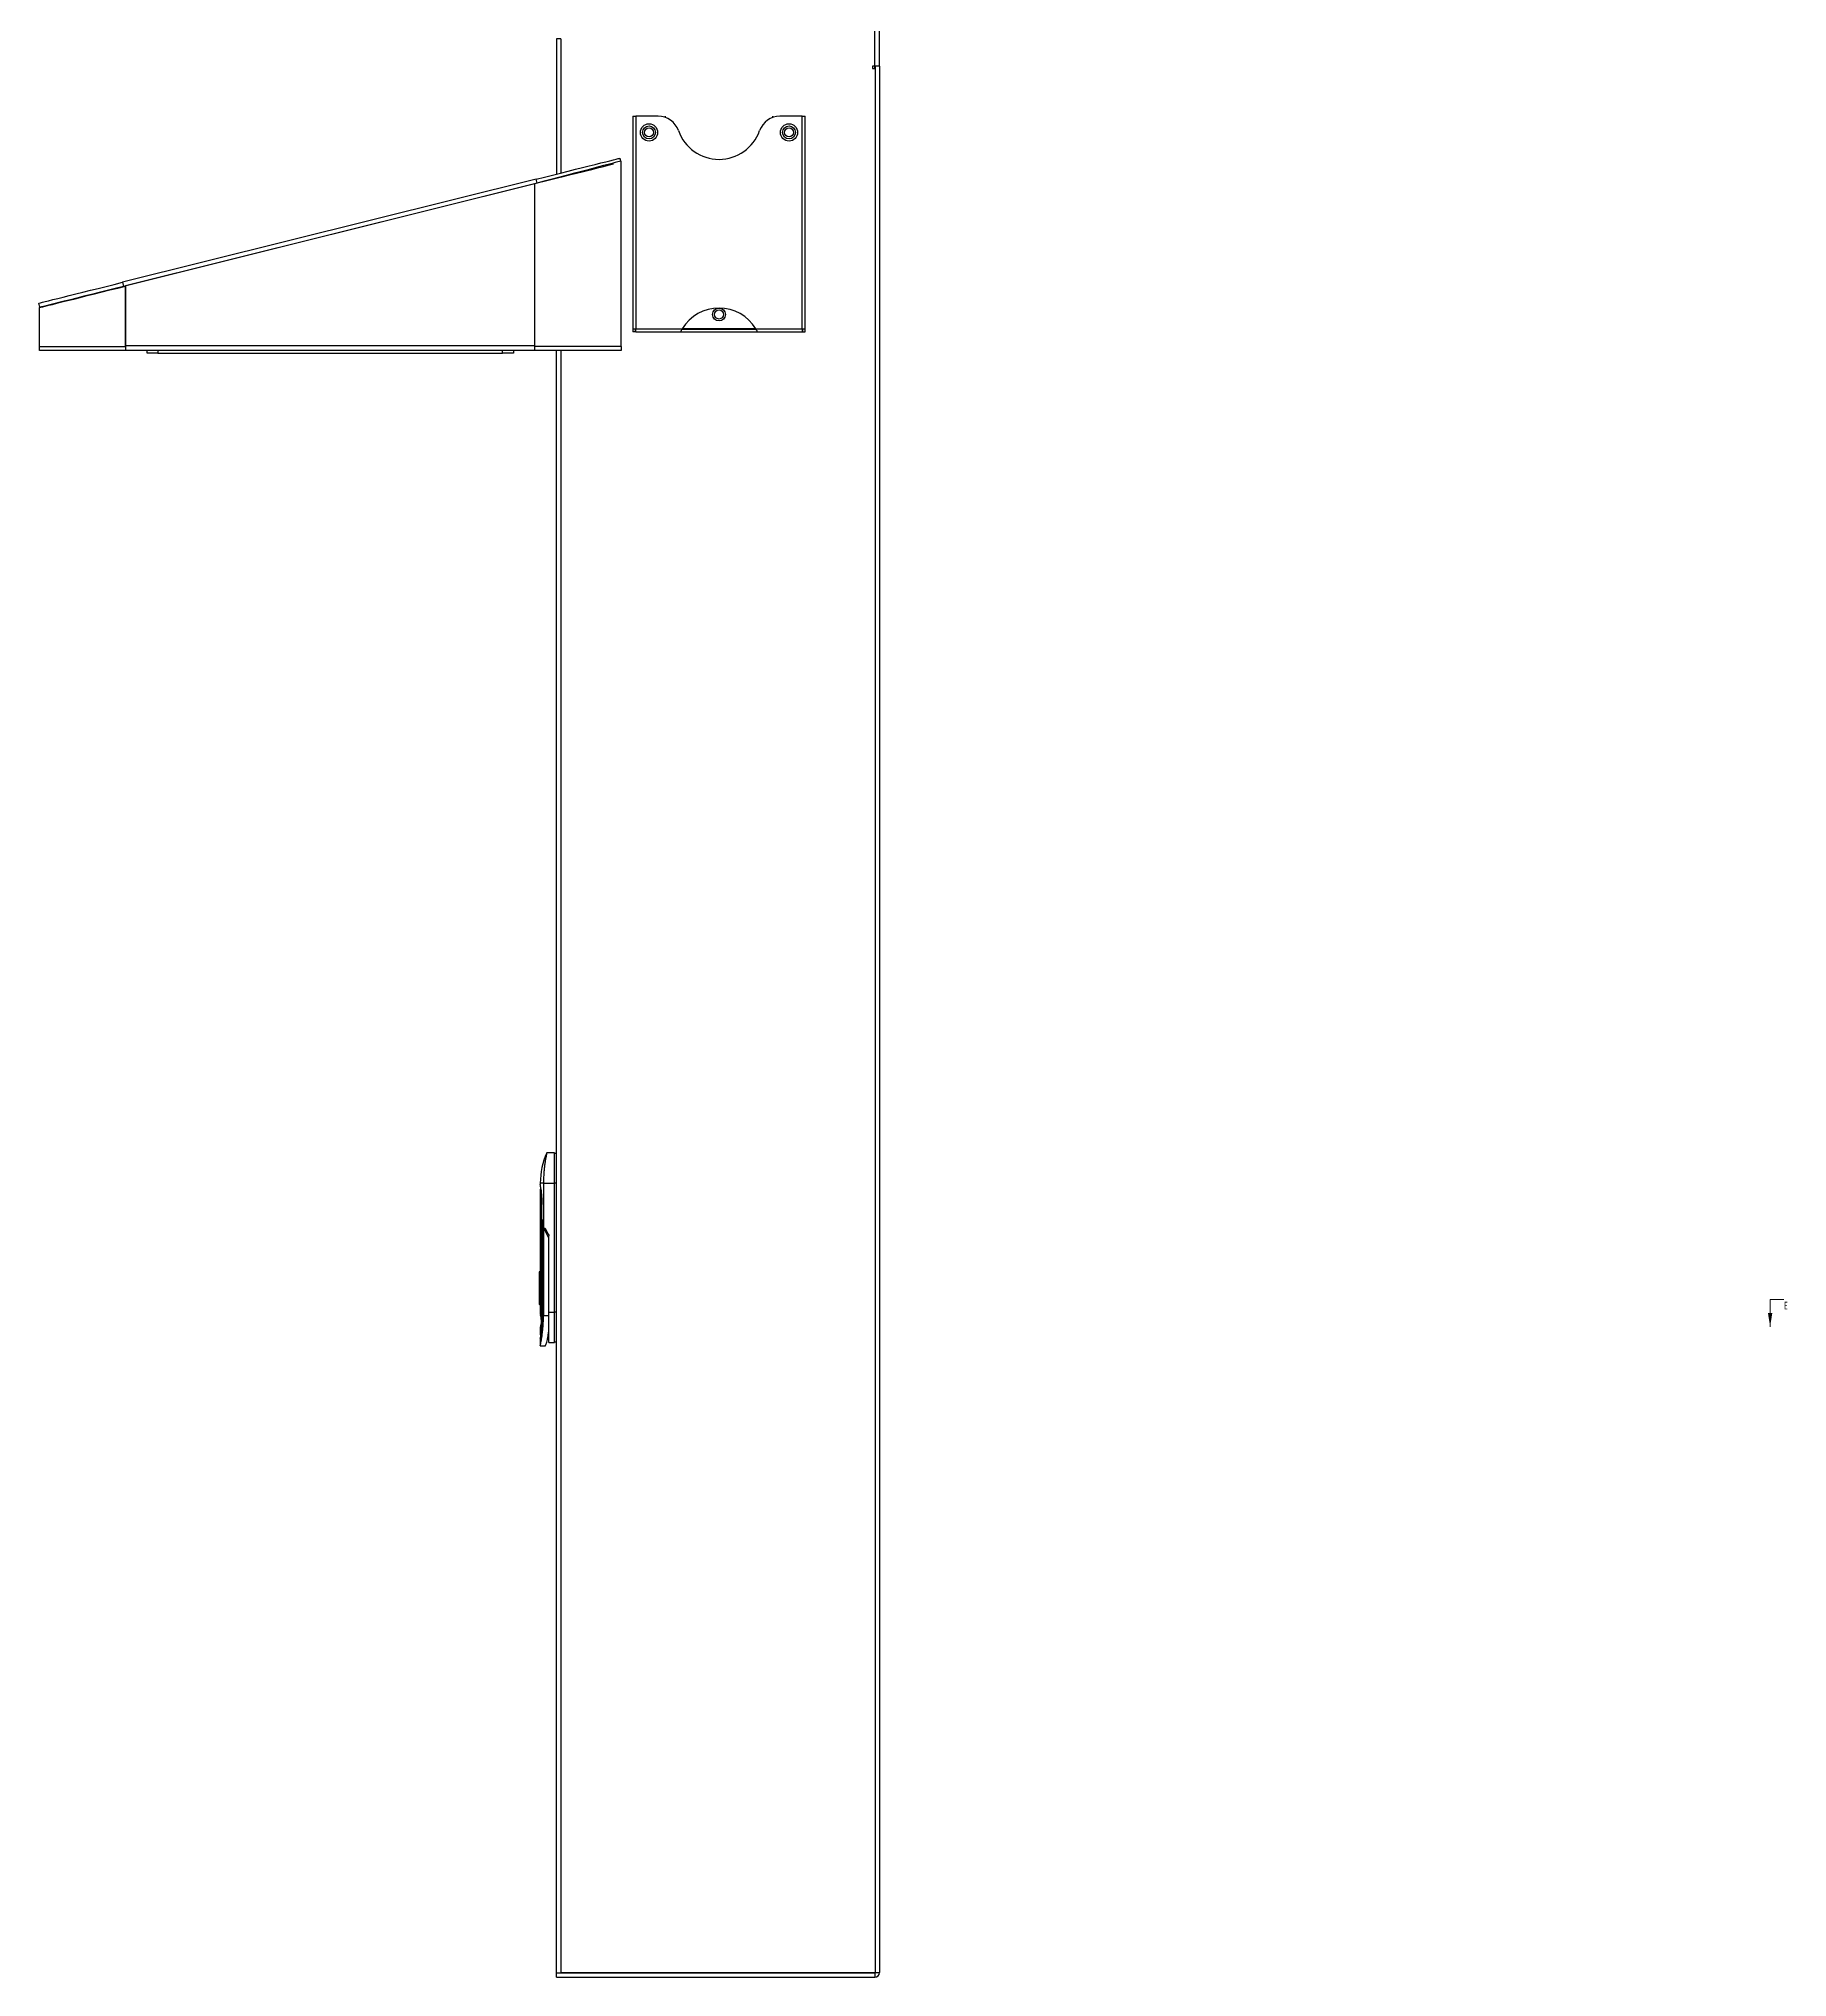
# Model space of a CAD drawing. Header units: millimetres. Extents: x -1281 to 3780, y -2005 to 2969.
# Drawn here: x -1281 to -469, y -543 to 357 of the extents above; entities that cross this region are included whole.
import ezdxf

# ---------------------------------------------------------------- set-up
doc = ezdxf.new("R2010")
doc.units = ezdxf.units.MM
doc.styles.add('SLDTEXTSTYLE0', font='TXT', dxfattribs={"width": 0.75})

msp = doc.modelspace()

# ---------------------------------------------------------------- linework, layer by layer
at = {"color": 7, "linetype": 'Continuous'}
for p, q in [((-892.5716, 343.922), (-892.5716, 793.922)), ((-890.3716, 343.922), (-890.3716, 793.7447)), ((-1040.3716, 356.6942), (-1040.3716, 293.9019)), ((-1038.3716, 356.6942), (-1040.3716, 356.6942)), ((-1038.3716, 356.6942), (-1038.3716, 294.4005)), ((-892.5716, 343.922), (-893.5716, 343.922)), ((-893.5716, 343.922), (-893.5716, 342.922)), ((-893.5716, 342.922), (-892.3716, 342.922)), ((-892.3716, 343.9129), (-892.5716, 343.922)), ((-892.3716, 343.922), (-892.5716, 343.922)), ((-892.3716, 343.922), (-892.3716, -540.8781)), ((-890.3716, 343.922), (-892.3716, 343.922)), ((-892.3716, 342.922), (-892.3716, -541.078)), ((-890.3716, 343.922), (-890.3716, -540.8781)), ((-1004.8716, 320.7159), (-1004.8716, 222.1159)), ((-1004.8716, 320.7159), (-1003.4716, 320.7159)), ((-1003.4716, 320.7159), (-1003.4716, 222.1159)), ((-993.1559, 320.7159), (-1003.4716, 320.7159)), ((-989.8716, 320.7159), (-989.8716, 320.1612)), ((-939.8716, 320.1612), (-939.8716, 320.7159)), ((-926.2716, 320.7159), (-936.5874, 320.7159)), ((-926.2716, 222.1159), (-926.2716, 320.7159)), ((-926.2716, 320.7159), (-924.8716, 320.7159)), ((-924.8716, 222.1159), (-924.8716, 320.7159)), ((-1010.9616, 301.2346), (-1010.6182, 299.8572)), ((-1010.3716, 299.397), (-1010.3716, 299.922)), ((-1010.3716, 213.922), (-1010.3716, 299.397)), ((-1049.7734, 291.5577), (-1241.892, 243.6572)), ((-1049.2896, 289.6171), (-1241.4081, 241.7166)), ((-1050.3716, 289.3474), (-1240.3717, 241.975)), ((-1050.3716, 213.922), (-1050.3716, 289.422)), ((-1050.3716, 214.122), (-1050.3716, 289.3474)), ((-1049.2896, 289.6171), (-1049.7734, 291.5577)), ((-1241.892, 243.6572), (-1241.4081, 241.7166)), ((-1280.22, 232.0397), (-1280.7038, 233.9803)), ((-1240.3717, 241.975), (-1240.3717, 214.122)), ((-1240.3717, 213.922), (-1240.3717, 241.922)), ((-1280.3716, 213.922), (-1280.3716, 231.922)), ((-1280.3716, 214.122), (-1280.3716, 231.922)), ((-1004.8716, 222.1159), (-1003.4716, 222.1159)), ((-1004.8716, 222.1159), (-1004.8716, 220.7159)), ((-1003.6716, 220.7159), (-1004.8716, 220.7159)), ((-1003.6716, 220.7159), (-1003.6716, 222.1159)), ((-1003.4716, 222.1159), (-981.955, 222.1159)), ((-1003.4716, 220.7159), (-1003.4716, 222.1159)), ((-1003.4716, 220.7159), (-982.7322, 220.7159)), ((-982.7322, 220.7159), (-947.0111, 220.7159)), ((-982.0726, 221.9159), (-947.6698, 221.9159)), ((-947.7883, 222.1159), (-926.2716, 222.1159)), ((-947.0111, 220.7159), (-926.2716, 220.7159)), ((-926.2716, 222.1159), (-924.8716, 222.1159)), ((-926.2716, 222.1159), (-926.2716, 220.7159)), ((-926.0716, 222.1159), (-926.0716, 220.7159)), ((-926.0716, 220.7159), (-924.8716, 220.7159)), ((-924.8716, 220.7159), (-924.8716, 222.1159)), ((-1280.3716, 213.922), (-1240.3717, 213.922)), ((-1280.3716, 211.922), (-1280.3716, 213.922)), ((-1240.3717, 211.922), (-1280.3716, 211.922)), ((-1050.3716, 214.122), (-1240.3717, 214.122)), ((-1240.3717, 213.922), (-1240.3717, 211.922)), ((-1050.3716, 211.922), (-1240.3717, 211.922)), ((-1230.3716, 210.722), (-1230.3716, 211.922)), ((-1225.3716, 210.722), (-1230.3716, 210.722)), ((-1225.3716, 211.922), (-1225.3716, 210.722)), ((-1225.3716, 210.722), (-1065.3716, 210.722)), ((-1065.3716, 210.722), (-1065.3716, 211.922)), ((-1060.3716, 210.722), (-1065.3716, 210.722)), ((-1060.3716, 211.922), (-1060.3716, 210.722)), ((-1010.3716, 213.922), (-1050.3716, 213.922)), ((-1050.3716, 211.922), (-1050.3716, 213.922)), ((-1010.3716, 211.922), (-1050.3716, 211.922)), ((-1040.3716, -541.078), (-1040.3716, 211.922)), ((-1010.3716, 213.922), (-1010.3716, 211.922)), ((-1041.2497, -160.453), (-1044.8716, -160.453)), ((-1040.3716, -160.703), (-1041.4927, -160.703)), ((-1041.3716, -160.453), (-1041.3716, -174.453)), ((-1047.8716, -174.453), (-1047.8716, -174.9295)), ((-1047.8716, -177.6031), (-1047.8716, -215.153)), ((-1047.8615, -177.5786), (-1047.8582, -177.6031)), ((-1046.372, -174.4533), (-1041.3716, -174.453)), ((-1046.372, -174.4533), (-1046.372, -195.2597)), ((-1040.3716, -174.453), (-1041.3716, -174.453)), ((-1041.3716, -174.453), (-1041.3716, -234.453)), ((-1047.281, -184.386), (-1047.281, -235.953)), ((-1047.1077, -191.189), (-1047.1077, -184.9531)), ((-1047.1111, -191.1825), (-1047.1111, -235.953)), ((-1047.0438, -192.5113), (-1047.0438, -235.953)), ((-1047.0375, -192.5212), (-1047.0375, -235.953)), ((-1046.372, -195.2597), (-1045.6222, -195.3525)), ((-1046.372, -196.053), (-1046.372, -235.953)), ((-1046.372, -196.053), (-1045.8716, -196.053)), ((-1045.8716, -196.053), (-1045.8716, -195.3216)), ((-1043.8716, -200.0925), (-1045.8716, -196.053)), ((-1043.9621, -198.7054), (-1043.8716, -198.888)), ((-1043.8716, -199.111), (-1043.8716, -198.888)), ((-1043.8716, -200.0925), (-1043.8716, -199.111)), ((-1043.8716, -234.453), (-1043.8716, -199.111)), ((-1043.8716, -235.9531), (-1043.8716, -200.0925)), ((-1047.8716, -231.253), (-1047.8716, -234.9061)), ((-1047.8716, -241.4858), (-1047.8716, -244.7024)), ((-1047.281, -235.953), (-1047.1111, -235.953)), ((-1046.372, -235.953), (-1045.9675, -235.953)), ((-1045.9675, -235.953), (-1043.8716, -235.9531)), ((-1043.8716, -234.453), (-1041.3716, -234.453)), ((-1040.3716, -234.453), (-1041.3716, -234.453)), ((-1041.3716, -234.453), (-1041.3716, -248.453)), ((-1047.9009, -249.953), (-1045.4625, -249.953)), ((-1047.8709, -246.3815), (-1047.8716, -246.3898)), ((-1047.8716, -246.3857), (-1047.8716, -249.9249)), ((-1043.8716, -248.453), (-1041.2497, -248.453)), ((-1041.4927, -248.203), (-1040.3716, -248.203)), ((-1040.3716, -543.0781), (-1040.3716, -541.078)), ((-1040.3716, -541.078), (-892.5716, -541.078)), ((-1040.3716, -543.0781), (-892.5716, -543.0781)), ((-892.3716, -541.078), (-1038.1716, -541.078)), ((-892.5716, -541.078), (-892.5716, -543.0781)), ((-892.3716, -540.8781), (-890.3716, -540.8781))]:
    msp.add_line(p, q, dxfattribs=at)
at = {"color": 8, "linetype": 'Continuous'}
for p, q in [((-892.5716, 342.922), (-892.5716, 343.922)), ((-947.7883, 222.1159), (-981.955, 222.1159)), ((-1038.1716, -541.078), (-1038.1716, 211.922)), ((-1046.372, -174.453), (-1047.8716, -174.453)), ((-1046.9419, -191.4902), (-1046.9419, -192.1325)), ((-1046.8919, -191.8292), (-1046.8919, -191.9777)), ((-1047.1111, -235.953), (-1047.0359, -235.953))]:
    msp.add_line(p, q, dxfattribs=at)
at = {"color": 7, "linetype": 'Continuous', "lineweight": 18}
for q in [(-470.5364, -228.4548), (-476.8864, -241.1548)]:
    msp.add_line((-476.8864, -228.4548), q, dxfattribs=at)
at = {"color": 7, "linetype": 'Continuous', "flags": 128}
for points in [[(-1010.3716, 299.922), (-1010.5423, 299.8772), (-1011.0527, 299.7432), (-1011.8986, 299.5211), (-1013.0727, 299.2129), (-1014.5651, 298.8212), (-1016.3629, 298.3492), (-1018.4509, 297.8011), (-1020.8113, 297.1816), (-1023.4238, 296.4958), (-1026.2662, 295.7496), (-1029.3143, 294.9495), (-1032.5421, 294.1022), (-1035.922, 293.215), (-1039.4251, 292.2954), (-1043.0217, 291.3513), (-1046.6809, 290.3908), (-1050.3716, 289.422)], [(-1049.7734, 291.5577), (-1045.9692, 292.5062), (-1042.2016, 293.4456), (-1038.507, 294.3668), (-1034.9208, 295.2609), (-1031.4777, 296.1194), (-1028.2107, 296.9339), (-1025.1515, 297.6967), (-1022.3293, 298.4003), (-1019.7715, 299.0381), (-1017.5026, 299.6038), (-1015.5445, 300.092), (-1013.916, 300.498), (-1012.6328, 300.8179), (-1011.7074, 301.0487), (-1011.1485, 301.188), (-1010.9616, 301.2346)], [(-1013.9447, 298.4296), (-1015.0606, 298.1514), (-1017.0187, 297.6632), (-1019.2876, 297.0975), (-1021.8455, 296.4597), (-1024.6676, 295.7561), (-1027.7269, 294.9933), (-1030.9938, 294.1788), (-1034.437, 293.3203), (-1038.0231, 292.4262), (-1041.7178, 291.505), (-1045.4854, 290.5656), (-1049.2896, 289.6171)], [(-1280.7038, 233.9803), (-1280.5169, 234.0269), (-1279.9581, 234.1663), (-1279.0326, 234.397), (-1277.7495, 234.7169), (-1276.121, 235.123), (-1274.1629, 235.6112), (-1271.894, 236.1769), (-1269.3361, 236.8146), (-1266.5139, 237.5183), (-1263.4547, 238.281), (-1260.1878, 239.0956), (-1256.7446, 239.954), (-1253.1585, 240.8482), (-1249.4638, 241.7693), (-1245.6962, 242.7087), (-1241.892, 243.6572)], [(-1280.3716, 231.922), (-1280.201, 231.9646), (-1279.6906, 232.0922), (-1278.8447, 232.3037), (-1277.6705, 232.5972), (-1276.1782, 232.9703), (-1274.3803, 233.4198), (-1272.2923, 233.9418), (-1269.932, 234.5319), (-1267.3194, 235.185), (-1264.477, 235.8956), (-1261.4289, 236.6576), (-1258.2012, 237.4646), (-1254.8213, 238.3095), (-1251.3182, 239.1853), (-1247.7216, 240.0845), (-1244.0624, 240.9993), (-1240.3717, 241.922)], [(-1241.4081, 241.7166), (-1245.2124, 240.7681), (-1248.98, 239.8287), (-1252.6746, 238.9076), (-1256.2608, 238.0134), (-1259.7039, 237.155), (-1262.9708, 236.3404), (-1266.0301, 235.5777), (-1268.8523, 234.874), (-1271.4101, 234.2363), (-1273.679, 233.6706), (-1275.6371, 233.1824), (-1277.2656, 232.7763), (-1278.5488, 232.4564), (-1279.4742, 232.2257), (-1280.0331, 232.0863), (-1280.22, 232.0397)], [(-1045.6222, -195.3525), (-1044.9259, -196.7586), (-1044.2297, -198.1647), (-1043.9621, -198.7054)]]:
    msp.add_lwpolyline(points, dxfattribs=at)
at = {"color": 8, "linetype": 'Continuous', "flags": 128}
msp.add_lwpolyline([(-1047.0375, -235.9531), (-1047.0426, -235.9531), (-1047.0438, -235.953)], dxfattribs=at)
at = {"color": 7, "linetype": 'Continuous'}
for centre, radius in [((-997.3716, 313.2159), 4), ((-997.3716, 313.2159), 3), ((-997.3716, 313.2159), 2.1), ((-932.3716, 313.2159), 4), ((-932.3716, 313.2159), 3), ((-932.3716, 313.2159), 2.1), ((-964.8716, 228.7159), 3), ((-964.8716, 228.7159), 2.1)]:
    msp.add_circle(centre, radius, dxfattribs=at)
for centre, radius, start, end in [((-993.1559, 310.7159), 10, 19.4712206, 90), ((-936.5874, 310.7159), 10, 90, 160.5287794), ((-964.8716, 320.7159), 20, 199.4712206, 340.5287794), ((-964.8716, 211.7159), 20, 31.3322515, 148.6677485), ((-1013.705, -174.453), 34.1667, 155.8125386, 180), ((-1047.4367, -191.5619), 0.5, 8.2396285, 49.3628493), ((-1046.5438, -192.442), 0.5, 147.4145727, 189.1122287), ((-981.7716, -182.053), 66.1, 189.1122287, 192.2278755), ((-1047.3864, -191.9035), 0.5, 327.4145727, 8.5377934), ((-981.7716, -182.053), 65.85, 188.2396285, 188.5377934), ((-892.5716, -540.878), 0.2, 270, 0), ((-892.5716, -540.878), 2.2, 270, 0)]:
    msp.add_arc(centre, radius, start, end, dxfattribs=at)
msp.add_ellipse((-981.7716, -189.2526), major_axis=(-48.1611, 51.2326), ratio=0.88369008, start_param=0.90668552, end_param=0.96792231, dxfattribs=at)
for points, knots in [([(-981.955, 222.1159), (-982.0612, 221.9376), (-982.2731, 221.5822), (-982.5253, 221.1182), (-982.6818, 220.8161), (-982.7295, 220.7213), (-982.7318, 220.7167), (-982.7322, 220.7159)], [0, 0, 0, 0, 0.26341922, 0.52542047, 0.75514741, 0.95459003, 1, 1, 1, 1]), ([(-947.0111, 220.7159), (-947.0196, 220.7329), (-947.0355, 220.7647), (-947.1516, 220.9908), (-947.3172, 221.302), (-947.5355, 221.6938), (-947.7048, 221.9764), (-947.7883, 222.1159)], [0, 0, 0, 0, 0.20875268, 0.38914067, 0.5812574, 0.79343544, 1, 1, 1, 1]), ([(-1044.8716, -160.4531), (-1044.8716, -160.4531), (-1044.8598, -160.4057), (-1044.9042, -160.5988), (-1045.0144, -161.1226), (-1045.1969, -162.0306), (-1045.4209, -163.2527), (-1045.6655, -164.7683), (-1045.9077, -166.5524), (-1046.1199, -168.5701), (-1046.3196, -171.1981), (-1046.3521, -173.2169), (-1046.372, -174.4533)], [0, 0, 0, 0, 0.00004339, 0.10335826, 0.20666864, 0.30997093, 0.4132682, 0.51655916, 0.61985168, 0.72596047, 0.83217842, 1, 1, 1, 1]), ([(-1047.668, -177.1091), (-1047.6864, -177.1212), (-1047.7396, -177.1562), (-1047.7985, -177.2381), (-1047.8445, -177.333), (-1047.8657, -177.4171), (-1047.8721, -177.4827), (-1047.8714, -177.5256), (-1047.8697, -177.5473), (-1047.8689, -177.5552), (-1047.8684, -177.5601), (-1047.8679, -177.5647), (-1047.8673, -177.5697), (-1047.8672, -177.5706), (-1047.8663, -177.5766), (-1047.866, -177.5792)], [0, 0, 0, 0, 0.08227015, 0.23803308, 0.36959717, 0.47775215, 0.56118812, 0.61743629, 0.63693277, 0.64932768, 0.66201944, 0.68204593, 0.72574179, 0.87626825, 1, 1, 1, 1]), ([(-1047.1077, -184.9531), (-1047.1162, -184.1664), (-1047.1368, -182.2495), (-1047.3235, -179.4022), (-1047.5888, -176.9047), (-1047.8229, -175.2337), (-1047.8545, -175.0303), (-1047.8701, -174.9295)], [0, 0, 0, 0, 0.15003386, 0.36561675, 0.57981393, 0.79180848, 1, 1, 1, 1]), ([(-1047.0821, -184.3409), (-1047.0725, -184.3388), (-1047.0524, -184.3342), (-1047.0164, -184.3103), (-1046.9934, -184.2857), (-1046.9788, -184.2701)], [0, 0, 0, 0, 0.25364943, 0.52703499, 1, 1, 1, 1]), ([(-1048.1716, -215.703), (-1048.1656, -215.6506), (-1048.1536, -215.5458), (-1048.0611, -215.4136), (-1047.9289, -215.3211), (-1047.8241, -215.309), (-1047.7716, -215.303)], [0, 0, 0, 0, 0.24998732, 0.5000145, 0.74999865, 1, 1, 1, 1]), ([(-1048.1716, -230.703), (-1048.1716, -230.6201), (-1048.1716, -230.4542), (-1048.1716, -229.1614), (-1048.1716, -227.2575), (-1048.1716, -224.8802), (-1048.1716, -222.3181), (-1048.1716, -219.8551), (-1048.1716, -217.7678), (-1048.1716, -216.3011), (-1048.1716, -215.7474), (-1048.1716, -215.7116), (-1048.1716, -215.703)], [0, 0, 0, 0, 0.10737219, 0.21474453, 0.32211745, 0.42948939, 0.53686231, 0.6442342, 0.75160674, 0.85897952, 0.96635142, 1, 1, 1, 1]), ([(-1047.8716, -215.153), (-1047.8563, -215.2743), (-1047.8256, -215.5175), (-1047.6236, -217.3869), (-1047.4329, -220.0585), (-1047.353, -223.235), (-1047.4357, -226.3985), (-1047.6261, -229.0441), (-1047.826, -230.892), (-1047.8564, -231.1327), (-1047.8716, -231.253)], [0, 0, 0, 0, 0.12493845, 0.25047587, 0.37608777, 0.50121536, 0.62634227, 0.75100093, 0.87553899, 1, 1, 1, 1]), ([(-1047.7716, -215.303), (-1047.7716, -215.312), (-1047.7716, -215.3498), (-1047.7716, -215.9329), (-1047.7716, -217.4779), (-1047.7716, -219.6766), (-1047.7716, -222.2709), (-1047.7716, -224.9697), (-1047.7716, -227.4737), (-1047.7716, -229.4792), (-1047.7716, -230.841), (-1047.7716, -231.0157), (-1047.7716, -231.103)], [0, 0, 0, 0, 0.03364823, 0.14102065, 0.24839266, 0.35576477, 0.46313774, 0.57051023, 0.67788296, 0.78525452, 0.89262745, 1, 1, 1, 1]), ([(-1047.7716, -231.103), (-1047.8241, -231.097), (-1047.9289, -231.085), (-1048.0611, -230.9925), (-1048.1536, -230.8603), (-1048.1656, -230.7555), (-1048.1716, -230.703)], [0, 0, 0, 0, 0.24999766, 0.50001395, 0.75000706, 1, 1, 1, 1]), ([(-1047.0375, -235.953), (-1047.0437, -236.6294), (-1047.0561, -237.9885), (-1047.1522, -239.9538), (-1047.2903, -241.7737), (-1047.4552, -243.3733), (-1047.6192, -244.6834), (-1047.7593, -245.664), (-1047.8463, -246.2276), (-1047.8821, -246.4525), (-1047.8693, -246.3715), (-1047.868, -246.3632)], [0, 0, 0, 0, 0.12164467, 0.24444213, 0.36777698, 0.49171208, 0.6158715, 0.73981252, 0.86306827, 0.98596929, 1, 1, 1, 1]), ([(-1047.8657, -249.925), (-1047.8676, -249.9338), (-1047.8803, -249.9943), (-1047.823, -249.7241), (-1047.6936, -249.0952), (-1047.4904, -248.0451), (-1047.2502, -246.6767), (-1046.9946, -245.0006), (-1046.7566, -243.1087), (-1046.5589, -241.0101), (-1046.4059, -238.6231), (-1046.384, -236.8974), (-1046.372, -235.953)], [0, 0, 0, 0, 0.01826851, 0.12416229, 0.23326431, 0.33983346, 0.44954629, 0.55435111, 0.66208564, 0.76540421, 0.87161885, 1, 1, 1, 1]), ([(-1047.8692, -234.9072), (-1047.8664, -234.9837), (-1047.8618, -235.1074), (-1047.8364, -235.2531), (-1047.8215, -235.3223), (-1047.8135, -235.3558), (-1047.8066, -235.3833), (-1047.7984, -235.4145), (-1047.7866, -235.4572), (-1047.7705, -235.5108), (-1047.7457, -235.6004), (-1047.7415, -235.6155)], [0, 0, 0, 0, 0.08054022, 0.13020764, 0.15521989, 0.1747221, 0.20197778, 0.2551674, 0.41299371, 0.90065894, 1, 1, 1, 1]), ([(-1047.3717, -238.1755), (-1047.3722, -238.2671), (-1047.3736, -238.4842), (-1047.3906, -238.828), (-1047.4251, -239.2257), (-1047.4817, -239.6464), (-1047.5585, -240.0729), (-1047.6558, -240.4889), (-1047.7399, -240.7984), (-1047.7613, -240.862), (-1047.7887, -240.9477), (-1047.8133, -241.0398), (-1047.832, -241.1236), (-1047.8632, -241.2753), (-1047.8568, -241.4056), (-1047.8528, -241.4865)], [0, 0, 0, 0, 0.02947109, 0.06990305, 0.12056504, 0.19917007, 0.30641464, 0.45007167, 0.65779843, 0.87115771, 0.93267687, 0.94701102, 0.95826704, 0.97409707, 1, 1, 1, 1]), ([(-1047.3716, -238.203), (-1047.3716, -238.1939), (-1047.3718, -238.0582), (-1047.3762, -237.881), (-1047.3914, -237.5739), (-1047.4283, -237.1274), (-1047.5057, -236.6065), (-1047.6311, -235.9906), (-1047.7268, -235.6627), (-1047.7407, -235.6163), (-1047.741, -235.6154)], [0, 0, 0, 0, 0.00429176, 0.06343527, 0.08262669, 0.16400583, 0.33012101, 0.53468774, 0.99057427, 1, 1, 1, 1]), ([(-1045.4625, -249.9286), (-1045.4654, -249.9363), (-1045.4849, -249.9885), (-1045.3959, -249.7525), (-1045.1983, -249.2013), (-1044.9026, -248.2864), (-1044.5713, -247.0832), (-1044.255, -245.5998), (-1043.9555, -243.6701), (-1043.9024, -242.0758), (-1043.8716, -241.153)], [0, 0, 0, 0, 0.02270172, 0.15306326, 0.2871035, 0.41976525, 0.55240752, 0.68505086, 0.81771916, 1, 1, 1, 1]), ([(-1043.8716, -248.4405), (-1043.8716, -248.4446), (-1043.8716, -248.5104), (-1043.8716, -248.262), (-1043.8716, -247.6815), (-1043.8716, -246.6739), (-1043.8716, -245.3383), (-1043.8716, -243.6841), (-1043.8716, -241.7742), (-1043.8716, -239.6518), (-1043.8716, -237.2011), (-1043.8716, -235.4331), (-1043.8716, -234.453)], [0, 0, 0, 0, 0.00721706, 0.11461503, 0.22201306, 0.32941166, 0.43680898, 0.54420748, 0.65160513, 0.75900286, 0.86640046, 1, 1, 1, 1]), ([(-1043.8716, -241.153), (-1043.8716, -240.4185), (-1043.8716, -238.738), (-1043.8716, -236.9561), (-1043.8716, -235.9531)], [0, 0, 0, 0, 0.43711371, 1, 1, 1, 1]), ([(-1047.8716, -244.7009), (-1047.8702, -244.7313), (-1047.8672, -244.7927), (-1047.8412, -244.8818), (-1047.8021, -244.9642), (-1047.7646, -245.0108), (-1047.7466, -245.0332)], [0, 0, 0, 0, 0.25128025, 0.50691575, 0.76257083, 1, 1, 1, 1])]:
    msp.add_open_spline(points, degree=3, knots=knots, dxfattribs=at)
at = {"color": 8, "linetype": 'Continuous'}
for points, knots in [([(-1047.281, -184.386), (-1047.2886, -184.182), (-1047.3142, -183.4926), (-1047.4013, -181.8972), (-1047.5811, -179.8323), (-1047.7749, -178.2055), (-1047.8794, -177.4469), (-1047.8637, -177.5623), (-1047.8615, -177.5786)], [0, 0, 0, 0, 0.054275112, 0.18338711, 0.443227032, 0.700005945, 0.957696601, 1, 1, 1, 1]), ([(-1047.6172, -177.1796), (-1047.621, -177.1492), (-1047.6392, -177.0035), (-1047.5375, -177.8082), (-1047.3491, -179.5349), (-1047.182, -181.6981), (-1047.1049, -183.3794), (-1047.0875, -184.1136), (-1047.0821, -184.3409)], [0, 0, 0, 0, 0.06614256, 0.31677984, 0.5663765, 0.81872556, 0.94387015, 1, 1, 1, 1]), ([(-1047.281, -235.953), (-1047.2998, -237.1008), (-1047.3375, -239.3988), (-1047.5774, -242.2868), (-1047.8159, -244.3079), (-1047.853, -244.5709), (-1047.8716, -244.7025)], [0, 0, 0, 0, 0.24902271, 0.49854969, 0.74901196, 1, 1, 1, 1]), ([(-1047.356, -238.203), (-1047.3582, -238.3633), (-1047.3632, -238.7322), (-1047.4102, -239.3472), (-1047.5173, -240.1432), (-1047.6756, -240.8454), (-1047.8057, -241.3232), (-1047.8746, -241.5269), (-1047.8636, -241.4951), (-1047.8606, -241.4865)], [0, 0, 0, 0, 0.05060076, 0.11647611, 0.22282109, 0.43624524, 0.67356867, 0.91139064, 1, 1, 1, 1]), ([(-1047.8628, -234.9068), (-1047.8561, -234.931), (-1047.8416, -234.9828), (-1047.6834, -235.5075), (-1047.5219, -236.271), (-1047.4254, -236.9126), (-1047.3723, -237.5388), (-1047.3578, -237.9322), (-1047.3561, -238.1444), (-1047.356, -238.1919), (-1047.356, -238.203)], [0, 0, 0, 0, 0.27934928, 0.59987262, 0.74649994, 0.86950972, 0.93281514, 0.98498428, 0.99646935, 1, 1, 1, 1]), ([(-1047.1111, -235.953), (-1047.1159, -236.5499), (-1047.1256, -237.7435), (-1047.1999, -239.4629), (-1047.3055, -241.0428), (-1047.4307, -242.4281), (-1047.555, -243.5495), (-1047.6601, -244.4325), (-1047.7302, -244.7935), (-1047.7466, -245.3001), (-1047.7466, -245.0337), (-1047.7466, -245.0337)], [0, 0, 0, 0, 0.1250349, 0.25005032, 0.37507307, 0.50009128, 0.62509714, 0.75008232, 0.87504565, 0.99999534, 1, 1, 1, 1])]:
    msp.add_open_spline(points, degree=3, knots=knots, dxfattribs=at)
at = {"color": 7, "linetype": 'Continuous', "lineweight": 18}
msp.add_solid([(-476.8864, -241.1548), (-475.8704, -234.8048), (-477.9024, -234.8048)], dxfattribs=at)

# ---------------------------------------------------------------- texts
at = {"color": 7, "linetype": 'Continuous', "insert": (-470.5364, -229.555), "char_height": 3.5, "attachment_point": 1, "style": 'SLDTEXTSTYLE0'}
msp.add_mtext('E', dxfattribs=at)

doc.saveas('drawing.dxf')
